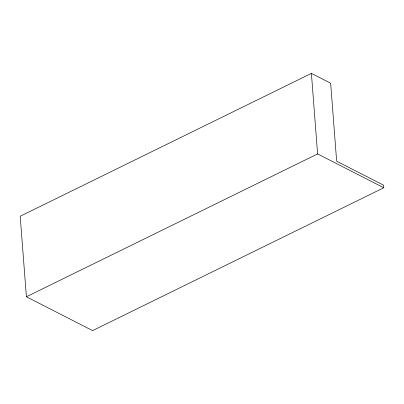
<?xml version="1.0" encoding="UTF-8"?>
<svg xmlns="http://www.w3.org/2000/svg" width="404" height="404" viewBox="0 0 404 404"><rect width="100%" height="100%" fill="white"/><g stroke="black" fill="none" stroke-linecap="round" stroke-linejoin="round"><path stroke-width="0.61" d="M311.403 73.387L20.2 216.241L26.396 296.778L92.597 330.613L383.8 187.759L383.603 185.194L336.648 161.196L330.649 83.224L311.403 73.387L317.6 153.924L383.8 187.759M26.396 296.778L317.6 153.924"/></g></svg>
